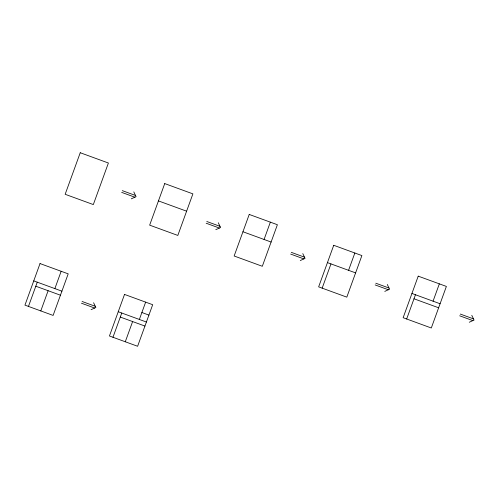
<?xml version="1.0" encoding="UTF-8"?>
<svg xmlns="http://www.w3.org/2000/svg" width="499" height="499" viewBox="0 0 499 499"><rect width="100%" height="100%" fill="white"/><g stroke="black" fill="none" stroke-linecap="round" stroke-linejoin="round"><path stroke-width="0.75" d="M28.468 306.417L37.269 282.172M40.793 310.914L48.122 290.711M54.871 288.597L61.152 271.281M112.967 337.268L121.762 313.023M125.286 341.771L132.615 321.568M139.364 319.454L145.646 302.132M264.071 239.47L270.352 222.149M322.167 288.141L330.962 263.896M348.564 270.321L354.845 253.005M406.66 318.992L415.455 294.747M433.057 301.178L439.345 283.856M131.293 198.833L136.071 196.656L133.807 191.903M215.786 229.683L220.564 227.507L218.3 222.76M91.086 309.667L95.858 307.49L93.594 302.743M300.279 260.54L305.057 258.357L302.793 253.611M384.779 291.391L389.557 289.214L387.293 284.461M469.272 322.242L474.05 320.065L471.786 315.318M158.451 200.904L186.614 211.189M242.944 231.754L271.107 242.04M327.438 262.611L355.606 272.891M411.937 293.462L440.099 303.748M122.299 190.643L135.503 195.465M206.798 221.5L219.997 226.321M291.291 252.351L304.496 257.172M375.784 283.207L388.989 288.023M460.284 314.058L473.482 318.88M413.989 298.789L438.633 307.789M121.675 192.377L134.873 197.199M206.168 223.228L219.373 228.049M290.661 254.085L303.866 258.906M375.161 284.935L388.359 289.757M459.654 315.792L472.859 320.608M141.878 312.524L148.92 315.094M33.745 280.887L61.913 291.173M118.238 311.738L146.407 322.023M82.092 301.483L95.297 306.305M35.803 286.214L60.448 295.208M120.296 317.065L144.941 326.065M81.462 303.211L94.667 308.033M40.026 263.566L24.95 305.132L53.112 315.418L68.195 273.851L40.026 263.566M80.239 152.731L65.157 194.292L93.325 204.578L108.402 163.017L80.239 152.731M124.525 294.422L109.443 335.983L137.612 346.269L152.688 304.708L124.525 294.422M164.732 183.582L149.656 225.149L177.819 235.434L192.895 193.868L164.732 183.582M249.226 214.439L234.15 255.999L262.312 266.285L277.394 224.725L249.226 214.439M333.725 245.29L318.643 286.856L346.811 297.142L361.887 255.575L333.725 245.29M418.218 276.147L403.142 317.707L431.304 327.993L446.38 286.426L418.218 276.147"/></g></svg>
